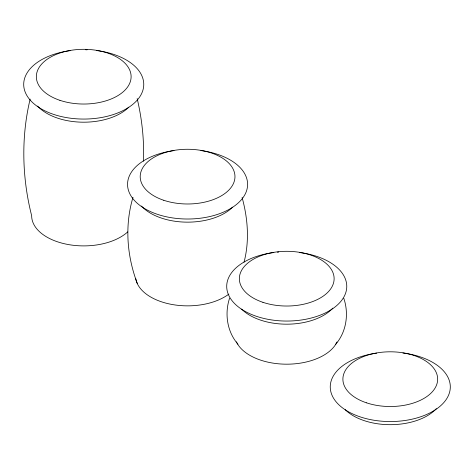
<?xml version="1.0" encoding="UTF-8"?>
<svg xmlns="http://www.w3.org/2000/svg" width="474" height="474" viewBox="0 0 474 474"><rect width="100%" height="100%" fill="white"/><g stroke="black" fill="none" stroke-linecap="round" stroke-linejoin="round"><path stroke-width="0.71" d="M143.444 161.225C144.286 140.191 142.01 119.033 137.158 98.556M244.051 262.175C249.602 240.857 247.861 218.496 242.09 197.439M30.14 99.113C20.986 137.353 22.017 177.72 31.663 215.765A52.063 30.058 0 0 0 69.228 244.708A52.063 30.058 0 0 0 127.784 231.851M132.998 197.285C124.538 225.612 126.902 256.037 137.324 283.505M229.6 298.14C224.427 313.598 227.064 331.776 237.942 344.183M335.663 344.32C346.458 331.889 349.06 313.705 343.798 298.3M402.924 353.017A60.026 34.655 0 0 1 440.192 406.147A60.026 34.655 0 0 1 340.913 406.609A60.026 34.655 0 0 1 376.676 353.142M436.335 408.641A52.063 30.058 0 0 1 391.251 424.68A52.063 30.058 0 0 1 345.155 409.625M299.378 252.518A60.026 34.655 0 0 1 336.516 305.76A60.026 34.655 0 0 1 237.101 305.89A60.026 34.655 0 0 1 273.83 252.553M277.337 252.168A60.026 34.655 0 0 1 278.759 252.049M332.795 308.141A52.063 30.058 0 0 1 287.706 324.18A52.063 30.058 0 0 1 241.616 309.125M336.996 341.967A52.063 30.058 0 0 1 286.622 364.186A52.063 30.058 0 0 1 236.413 341.843M228.865 294.111A52.063 30.058 0 0 1 173.129 304.675A52.063 30.058 0 0 1 135.742 278.576M232.639 207.156A52.063 30.058 0 0 1 186.472 222.146A52.063 30.058 0 0 1 141.453 206.036M200.923 150.572A60.026 34.655 0 0 1 237.225 203.838A60.026 34.655 0 0 1 138.082 203.968A60.026 34.655 0 0 1 173.982 150.608M128.78 107.195A52.063 30.058 0 0 1 82.612 122.191A52.063 30.058 0 0 1 37.594 106.075M96.37 50.528A60.026 34.655 0 0 1 133.638 103.658A60.026 34.655 0 0 1 34.359 104.12A60.026 34.655 0 0 1 70.122 50.653M85.705 49.77A60.026 34.655 0 0 1 87.133 49.806M366.485 402.823A47.388 27.362 0 0 0 437.662 379.23A47.388 27.362 0 0 0 366.68 355.435A47.388 27.362 0 0 0 366.485 402.823M262.94 302.329A47.388 27.362 0 0 0 334.123 278.736A47.388 27.362 0 0 0 263.141 254.941A47.388 27.362 0 0 0 262.94 302.329M163.785 200.289A47.388 27.362 0 0 0 234.968 176.695A47.388 27.362 0 0 0 163.986 152.906A47.388 27.362 0 0 0 163.785 200.289M59.931 100.334A47.388 27.362 0 0 0 131.114 76.741A47.388 27.362 0 0 0 60.133 52.946A47.388 27.362 0 0 0 59.931 100.334"/></g></svg>
